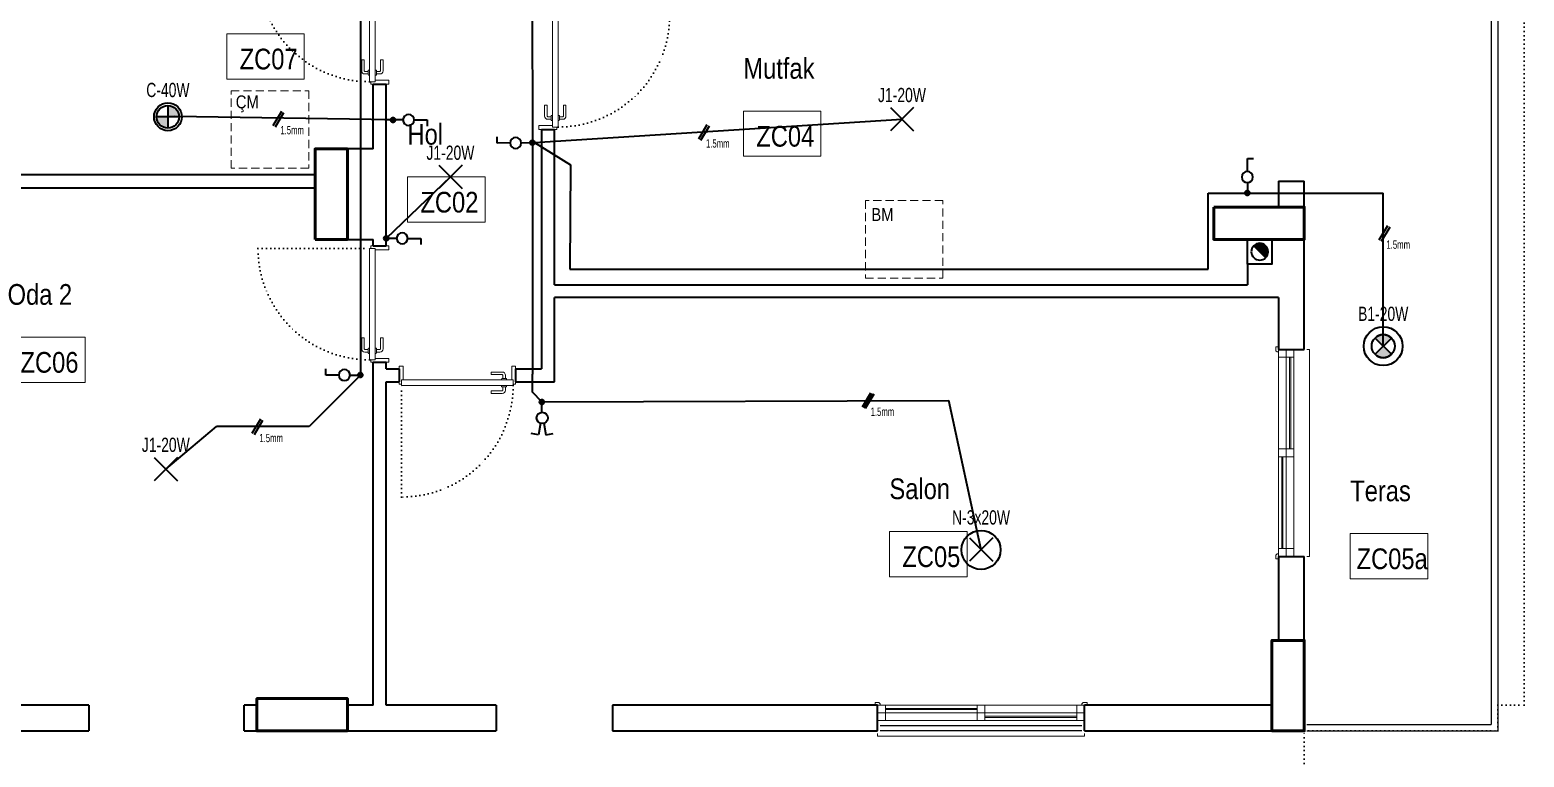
# Model space of a CAD drawing. Header units: millimetres. Extents: x 1811019 to 3717122, y -501178 to -243171.
# Drawn here: x 1858417 to 1859573, y -251785 to -251223 of the extents above; entities that cross this region are included whole.
import ezdxf
from ezdxf.enums import TextEntityAlignment as Align

# ---------------------------------------------------------------- set-up
doc = ezdxf.new("R2010")
doc.units = ezdxf.units.MM
for name, pattern in [('CONTINOUS', [0]), ('CONTINU', [0]), ('izdüşüm arka', [3.174999999999999, 0, -3.174999999999999]), ('izdüşüm ön', [9.524999999999999, 6.35, -3.175])]:
    doc.linetypes.add(name, pattern=pattern)
for name, color, linetype, lineweight in [('a_ba', 6, 'Continuous', 50), ('a_doğrama', 251, 'Continuous', 20), ('a_duvar', 255, 'Continuous', 35), ('a_görünüş', 32, 'Continuous', 25), ('a_görünüş_ince', 8, 'Continuous', 20), ('a_izdüşüm_arka', 255, 'izdüşüm arka', 30), ('a_izdüşüm_ön', 6, 'izdüşüm ön', 9), ('a_not_mahal', 253, 'Continuous', 5), ('Aydınlatma', 4, 'CONTINOUS', 35), ('Aydınlatma_', 3, 'Continuous', 40), ('Priz', 6, 'CONTINOUS', 40)]:
    doc.layers.add(name, color=color, linetype=linetype, lineweight=lineweight)
doc.styles.add('Grupcad', font='arial.ttf', dxfattribs={"width": 0.7})
doc.styles.add('OL', font='tsimplex.shx', dxfattribs={"width": 0.8, "height": 12})
doc.styles.get("Standard").update_dxf_attribs({"font": 'ARIALN.TTF'})

# ---------------------------------------------------------------- blocks, each defined once
blk = doc.blocks.new('K2')
at = {"layer": 'a_doğrama', "color": 251, "linetype": 'Continuous'}
for p, q in [((-13.00000000162981, 88.09999999962747), (-13.00000000186265, 1.900000000372529)), ((-13.00000000162981, 88.09999999962747), (-8.500000001862645, 88.09999999962747)), ((-12.00000000162981, 90), (-12.00000000162981, 88.09999999962747)), ((-12.00000000162981, 90), (-10.00000000186265, 90)), ((-8.500000001862645, 88.09999999962747), (-8.500000001862645, 1.900000000372529)), ((-13.00000000186265, 1.900000000372529), (-8.500000001862645, 1.900000000372529)), ((-12.00000000186265, 0), (-12.00000000186265, 1.900000000372529)), ((-12.00000000186265, 0), (-10.00000000186265, 0))]:
    blk.add_line(p, q, dxfattribs=at)
at = {"layer": 'a_doğrama', "color": 251}
for points in [[(-16.50000000186265, 82.09999999962747), (-14.00000000162981, 82.09999999962747)], [(-5.000000001862645, 82.09999999962747), (-7.500000001862645, 82.09999999962747)]]:
    blk.add_lwpolyline(points, dxfattribs=at)
for points in [[(-13.00000000162981, 83.09999999962747), (-13.50000000186265, 83.09999999962747, 0.4142135623730951), (-14.00000000186265, 82.59999999962747), (-14.00000000186265, 79.59999999962747, 0.414213562373095), (-13.50000000162981, 79.09999999968568), (-13.00000000162981, 79.09999999962747)], [(-8.500000001629815, 83.09999999962747), (-8.000000001629815, 83.09999999962747, -0.4142135623730951), (-7.500000001862645, 82.59999999962747), (-7.500000001862645, 79.59999999962747, -0.414213562373095), (-8.000000001629815, 79.09999999962747), (-8.500000001629815, 79.09999999962747)], [(-14.00000000162981, 80.09999999962747), (-16.50000000162981, 80.09999999962747, 0.414213562373095), (-17.00000000162981, 79.59999999962747), (-17.00000000186265, 71.09999999962747), (-19.00000000186265, 71.09999999962747), (-19.00000000186265, 79.59999999962747)], [(-7.500000001862645, 80.09999999956926), (-5.000000001862645, 80.09999999962747, -0.414213562373095), (-4.500000001862645, 79.59999999962747), (-4.500000001862645, 71.09999999962747), (-2.500000001862645, 71.09999999962747), (-2.500000001629815, 79.59999999962747)]]:
    blk.add_lwpolyline(points, format="xyb", dxfattribs=at)
at = {"layer": 'a_doğrama', "color": 251, "linetype": 'Continuous'}
for points in [[(-1.629814505577087e-09, 90.00000000005821), (1.999999998137355, 90), (1.999999998137355, 87), (-8.500000001862645, 87)], [(0, 0), (2, 0), (2, 3), (-8.500000001862645, 3)]]:
    blk.add_lwpolyline(points, dxfattribs=at)
at = {"layer": 'a_doğrama', "color": 251}
for centre, start, end in [((-16.50000000186265, 79.59999999962747), 90, 180), ((-5.000000001629815, 79.59999999962747), 0, 90)]:
    blk.add_arc(centre, 2.499999999999999, start, end, dxfattribs=at)
at = {"layer": 'a_izdüşüm_arka', "color": 251}
blk.add_lwpolyline([(-99.20006576180458, 1.900000000372529), (-13.00006576254964, 1.900000000372529)], dxfattribs=at)
blk.add_arc((-13.00006576254964, 1.900000000372529), 86.19999999925494, 89.99995624410063, 180, dxfattribs=at)
blk = doc.blocks.new('160p')
at = {"layer": 'a_doğrama', "color": 251}
for points in [[(-5.999925318639725, -6), (-5.999925318639725, 0), (-11.99992531863973, 0), (-11.99992531863973, -6)], [(7.46813602745533e-05, -6), (7.46813602745533e-05, 0), (-5.999925318639725, 0), (-5.999925318639725, -6)], [(-5.999925318639725, -83), (-5.999925318639725, -77), (-11.99992531863973, -77), (-11.99992531863973, -83)], [(7.46813602745533e-05, -83), (7.46813602745533e-05, -77), (-5.999925318639725, -77), (-5.999925318639725, -83)], [(-5.999925318639725, -160), (-5.999925318639725, -154), (-11.99992531863973, -154), (-11.99992531863973, -160)], [(7.46813602745533e-05, -160), (7.46813602745533e-05, -154), (-5.999925318639725, -154), (-5.999925318639725, -160)]]:
    blk.add_lwpolyline(points, close=True, dxfattribs=at)
for points in [[(2.000037341145799, -1.000074680894613), (2.00014936318621, 1.999925318174064), (0.0001493635354563594, 1.999999999068677), (0, -1.999999998137355), (1.000000001280569, -2.000037338584661), (2.000037341145799, -1.000074680894613)], [(-9.499925318639725, -6), (-9.499925318639725, -77)], [(-8.499925318639725, -6), (-8.499925318639725, -77)], [(-3.499925318639725, -83), (-3.499925318639725, -154)], [(-2.499925318639725, -83), (-2.499925318639725, -154)], [(2.000037341145799, -158.9999253191054), (2.00014936318621, -161.9999253181741), (0.0001493635354563594, -161.9999999990687), (0, -158.0000000018626), (1.000000001280569, -157.9999626614153), (2.000037341145799, -158.9999253191054)]]:
    blk.add_lwpolyline(points, dxfattribs=at)
at = {"layer": 'a_görünüş_ince', "color": 251}
for points in [[(-21.99992531829048, -160), (-23.99992531829048, -160), (-23.99992531805765, 0), (-21.99992531805765, 0)], [(-11.99992531863973, -77), (-11.99992531863973, -6)], [(-5.999925318639725, -77), (-5.999925318639725, -6)], [(-5.999925318639725, -77), (-5.999925318639725, -6)], [(7.46813602745533e-05, -77), (7.46813602745533e-05, -6)], [(-11.99992531863973, -154), (-11.99992531863973, -83)], [(-5.999925318639725, -154), (-5.999925318639725, -83)], [(-5.999925318639725, -154), (-5.999925318639725, -83)], [(7.46813602745533e-05, -154), (7.46813602745533e-05, -83)]]:
    blk.add_lwpolyline(points, dxfattribs=at)
blk = doc.blocks.new('baca_müstakil')
at = {"layer": 'a_duvar'}
h = blk.add_hatch(color=256, dxfattribs=at)
h.dxf.hatch_style = 1
h.paths.add_polyline_path([(4.903805922287575, -4.903805922287575, 0.198912367379658), (3, -9.5, 0.6681786379192994), (14.09619407771242, -14.09619407771242)])
blk.add_line((4.903805922287575, -4.903805922287575), (14.09619407771242, -14.09619407771242), dxfattribs=at)
blk.add_lwpolyline([(0, -19), (19, -19), (19, 0), (0, 0)], close=True, dxfattribs=at)
blk.add_circle((9.5, -9.5), 6.5, dxfattribs=at)
blk = doc.blocks.new('J1-20W')
at = {"layer": 'Aydınlatma', "color": 1, "linetype": 'CONTINU'}
for p, q in [((9, 9), (-9, -9)), ((-9, 9), (9, -9))]:
    blk.add_line(p, q, dxfattribs=at)
at = {"layer": 'Aydınlatma', "linetype": 'CONTINU', "style": 'Grupcad', "width": 0.7, "flags": 8}
blk.add_attdef('J1-20W', text='', height=11, dxfattribs=at).set_placement((0, 18.74764386721654), align=Align.MIDDLE_CENTER)
blk = doc.blocks.new('N-3x20W')
at = {"layer": 'Aydınlatma', "color": 6, "linetype": 'CONTINU'}
for p, q in [((9, 9), (-9, -9)), ((-9, 9), (9, -9))]:
    blk.add_line(p, q, dxfattribs=at)
at = {"layer": 'Aydınlatma', "linetype": 'CONTINU'}
blk.add_circle((0, -0.3079431056394242), 15.11081903452493, dxfattribs=at)
at = {"layer": 'Aydınlatma', "linetype": 'CONTINU', "style": 'Grupcad', "width": 0.7, "flags": 8}
blk.add_attdef('N-3X20W', text='', height=11, dxfattribs=at).set_placement((0, 24.80287592888635), align=Align.MIDDLE_CENTER)
blk = doc.blocks.new('B1-20W')
at = {"layer": 'Aydınlatma', "linetype": 'CONTINU'}
h = blk.add_hatch(color=1, dxfattribs=at)
edge = h.paths.add_edge_path()
edge.add_arc((-1.164153218269348e-10, 1.891748979687691e-10), 8.90954544273853, 44.99999999941044, 135.0000000005896)
edge.add_line((-6.300000000046566, 6.299999999959255), (6.300000000046566, -6.30000000007567))
edge.add_arc((-1.164153218269348e-10, -1.891748979687691e-10), 8.90954544273853, 224.9999999994104, 315.0000000005896, ccw=False)
edge.add_line((-6.299999999930151, -6.299999999959255), (6.299999999930151, 6.299999999959255))
at = {"layer": 'Aydınlatma', "color": 1, "linetype": 'CONTINU'}
for p, q in [((-6.300000000046566, 6.299999999959255), (6.300000000046566, -6.30000000007567)), ((6.299999999930151, 6.299999999959255), (-6.299999999930151, -6.299999999959255))]:
    blk.add_line(p, q, dxfattribs=at)
at = {"layer": 'Aydınlatma', "color": 4, "linetype": 'CONTINU'}
blk.add_circle((-2.91038304567337e-11, -2.91038304567337e-11), 15, dxfattribs=at)
at = {"layer": 'Aydınlatma', "color": 1, "linetype": 'CONTINU'}
blk.add_circle((0, -2.91038304567337e-11), 8.909545442950497, dxfattribs=at)
for centre, start, end in [((-1.164153218269348e-10, 1.891748979687691e-10), 44.99999999928148, 135.0000000007185), ((-1.164153218269348e-10, -1.891748979687691e-10), 224.9999999992815, 315.0000000007185)]:
    blk.add_arc(centre, 8.90954544273853, start, end, dxfattribs=at)
at = {"layer": 'Aydınlatma', "linetype": 'CONTINU', "style": 'Grupcad', "width": 0.7, "flags": 8}
blk.add_attdef('B1-20W', text='', height=11, dxfattribs=at).set_placement((-2.91038304567337e-11, 24.9999999999709), align=Align.MIDDLE_CENTER)
blk = doc.blocks.new('C-20W')
at = {"layer": 'Aydınlatma', "linetype": 'CONTINU'}
h = blk.add_hatch(color=1, dxfattribs=at)
h.paths.add_polyline_path([(8.702380952381645, -1.455191522836685e-11), (0, -1.455191522836685e-11), (0, 8.702380952352541, -0.4142135623730951)])
h.paths.add_polyline_path([(0, -8.702380952381645, -0.4142135623730951), (-8.702380952367093, -1.455191522836685e-11), (0, -1.455191522836685e-11)])
at = {"layer": 'Aydınlatma', "color": 1, "linetype": 'CONTINU'}
for p, q in [((8.702380952381645, 0), (-8.702380952367093, 0)), ((0, 8.702380952381645), (0, -8.702380952381645))]:
    blk.add_line(p, q, dxfattribs=at)
at = {"layer": 'Aydınlatma', "linetype": 'CONTINU'}
blk.add_circle((0, 0), 10.74999999999503, dxfattribs=at)
at = {"layer": 'Aydınlatma', "color": 1, "linetype": 'CONTINU'}
blk.add_circle((0, 0), 8.702380952376926, dxfattribs=at)
at = {"layer": 'Aydınlatma', "linetype": 'CONTINU', "style": 'Grupcad', "width": 0.7, "flags": 8}
blk.add_attdef('C-40W', text='', height=11, dxfattribs=at).set_placement((0, 20.74999999998545), align=Align.MIDDLE_CENTER)
blk = doc.blocks.new('NORMAL ANAHTAR')
at = {"layer": 'Aydınlatma', "color": 6, "linetype": 'CONTINU'}
for p, q in [((0, 18.75986064848257), (-4.863207719157799, 18.75986064848257)), ((0, 8.636846400011564), (0, 18.75986064848257))]:
    blk.add_line(p, q, dxfattribs=at)
blk.add_circle((0, 4.31842319999123), 4.318423200000162, dxfattribs=at)
blk = doc.blocks.new('KOMUTATOR ANAHTAR')
at = {"layer": 'Aydınlatma', "color": 6, "linetype": 'CONTINU'}
for p, q in [((-2.876584113124409, 17.46272058073373), (-8.55538248429366, 16.51159817440202)), ((-1.361482364300173, 8.416611178297899), (-2.876584113124409, 17.46272058073373)), ((1.361482364300173, 8.416611178297899), (2.876584113124409, 17.46272058073373)), ((2.876584113124409, 17.46272058073373), (8.55538248429366, 16.51159817440202))]:
    blk.add_line(p, q, dxfattribs=at)
blk.add_circle((0, 4.318423200005782), 4.318423200000162, dxfattribs=at)
blk = doc.blocks.new('BUAT (Enerji)')
at = {"layer": 'Priz', "linetype": 'CONTINU'}
h = blk.add_hatch(color=256, dxfattribs=at)
edge = h.paths.add_edge_path()
edge.add_arc((0, 0), 1.75, 0, 360)
blk.add_circle((0, 0), 1.75, dxfattribs=at)

msp = doc.modelspace()

# ---------------------------------------------------------------- linework, layer by layer
at = {"layer": 'a_ba', "color": 253}
for points in [[(1858637.710156701, -251384.7909963953), (1858662.710156701, -251384.7909963953), (1858662.710156701, -251314.7909963953), (1858637.710156701, -251314.7909963953)], [(1859332.710147536, -251359.7909963957), (1859332.710147536, -251384.7909963957), (1859402.710147536, -251384.7909963957), (1859402.710147536, -251359.7909963957)], [(1859377.710147536, -251764.7909967864), (1859402.710147536, -251764.7909967864), (1859402.710147536, -251694.7909967864), (1859377.710147536, -251694.7909967864)], [(1858662.7101567, -251764.7909955017), (1858662.7101567, -251739.7909955017), (1858592.7101567, -251739.7909955017), (1858592.7101567, -251764.7909955017)]]:
    msp.add_lwpolyline(points, close=True, dxfattribs=at)
at = {"layer": 'a_duvar'}
for p, q in [((1858682.710163295, -251314.7909967919), (1858682.710163295, -251264.7909968006)), ((1858692.710163294, -251389.7909963959), (1858692.710163294, -251264.7909968006)), ((1858812.710163294, -251299.7909968006), (1858812.710163294, -251484.7909963957)), ((1858822.710163295, -251419.7909967919), (1858822.710163295, -251299.7911357832)), ((1858682.710163295, -251314.7909967919), (1858662.710156701, -251314.7909967919)), ((1858637.710156701, -251334.7909967919), (1858402.710163294, -251334.7909967919)), ((1859382.71015413, -251339.7909963957), (1859382.71015413, -251359.7909963957)), ((1859402.710154049, -251469.790996591), (1859402.710154021, -251339.7909963957)), ((1858391.710156701, -251344.7909967919), (1858637.710156701, -251344.7909967919)), ((1858682.710163295, -251389.7909963959), (1858682.710163295, -251384.7909963953)), ((1858822.710163295, -251419.7909967919), (1859358.710147536, -251419.7909967919)), ((1859382.71015413, -251429.7909967919), (1858822.710163295, -251429.7909967919)), ((1858822.710163294, -251494.7909963957), (1858822.710163295, -251429.7909967919)), ((1859382.71015413, -251429.7909967919), (1859382.71015413, -251469.790996591)), ((1859382.71015413, -251469.790996591), (1859402.710154049, -251469.790996591)), ((1858682.710163294, -251744.7909967919), (1858682.710163294, -251479.7909964046)), ((1858692.710163294, -251484.7909963957), (1858692.710163294, -251479.7909964046)), ((1858692.710163294, -251484.7909963957), (1858702.710163294, -251484.7909963957)), ((1858792.710163303, -251484.7909963957), (1858812.710163294, -251484.7909963957)), ((1858692.710163294, -251494.7909963957), (1858702.710163294, -251494.7909963957)), ((1858692.710163294, -251744.7909967919), (1858692.710163294, -251494.7909963957)), ((1858792.710302286, -251494.7909963957), (1858822.710163294, -251494.7909963957)), ((1859382.71015413, -251629.790996591), (1859382.71015413, -251694.7909967864)), ((1859382.71015413, -251629.790996591), (1859402.710154095, -251629.790996591)), ((1859402.710154125, -251744.7910010135), (1859402.710154095, -251629.790996591)), ((1858462.7101567, -251744.7909967919), (1858372.710156701, -251744.7909967919)), ((1858462.7101567, -251744.7909967919), (1858462.7101567, -251764.7909924382)), ((1858592.7101567, -251744.7909967919), (1858582.7101567, -251744.7909967919)), ((1858582.7101567, -251764.7909924382), (1858582.7101567, -251744.7909967919)), ((1858682.710163294, -251744.7909967919), (1858662.7101567, -251744.7909967919)), ((1858777.710156701, -251744.7909967919), (1858692.710163294, -251744.7909967919)), ((1859072.710152118, -251744.7909967919), (1858867.710156701, -251744.7909967919)), ((1859377.710147536, -251744.7909967919), (1859232.710152118, -251744.7909967919)), ((1859402.710154125, -251764.7909967919), (1859402.710154125, -251744.7909967919)), ((1859402.710154125, -251744.7910010135), (1859402.710154125, -251744.7910010135)), ((1858262.710156701, -251764.7909924382), (1858462.7101567, -251764.7909924382)), ((1858582.7101567, -251764.7909924382), (1858777.710156701, -251764.7909924382)), ((1858867.710156701, -251764.7909924382), (1859072.710152118, -251764.7909924382)), ((1859232.710152118, -251764.7909924382), (1859402.710154125, -251764.7909924382))]:
    msp.add_line(p, q, dxfattribs=at)
for points in [[(1858682.710163295, -251264.7909968006), (1858692.710163294, -251264.7909968006)], [(1858812.708912452, -251299.7909967832), (1858822.708912451, -251299.7911357658)], [(1859382.71015413, -251339.7909963957), (1859402.710154021, -251339.7909963957)], [(1858662.710156701, -251384.7909963953), (1858682.710163295, -251384.7909963953)], [(1858682.710163295, -251389.7909963959), (1858692.710163294, -251389.7909963959)], [(1859358.710147536, -251403.7909963957), (1859358.710147536, -251419.7909967919)], [(1858682.710163294, -251479.7909964046), (1858692.710163294, -251479.7909964046)], [(1858702.710163294, -251484.7909963957), (1858702.710163294, -251494.7909963957)], [(1858792.710163286, -251484.7897455534), (1858792.710302268, -251494.7897455525)], [(1858777.710156701, -251744.7909967919), (1858777.710156701, -251764.7909924382)], [(1858867.710156701, -251744.7909967919), (1858867.710156701, -251764.7909924382)], [(1859072.710152118, -251764.7909967919), (1859072.710152118, -251744.7909967919)], [(1859232.710152118, -251764.7909967919), (1859232.710152118, -251744.7909967919)]]:
    msp.add_lwpolyline(points, dxfattribs=at)
at = {"layer": 'a_görünüş', "color": 251}
for points in [[(1859547.250674933, -251149.7909963955), (1859547.250674934, -251759.7909963957)], [(1859552.250674933, -251144.7909963955), (1859552.250674934, -251764.7909963957)], [(1859230.710152118, -251760.7909967907), (1859074.716326117, -251760.7910032196)], [(1859230.710152118, -251764.7909967919), (1859074.716326117, -251764.791003302)], [(1859404.710147531, -251759.7909963957), (1859547.250674934, -251759.7909963957)], [(1859404.710147531, -251764.7909963957), (1859552.250674934, -251764.7909963957)]]:
    msp.add_lwpolyline(points, dxfattribs=at)
at = {"layer": 'a_izdüşüm_arka'}
msp.add_lwpolyline([(1857322.710147536, -251144.7909963956), (1857173.169644984, -251144.7909963973), (1857173.169644985, -251164.7909963956), (1857152.726917955, -251164.7909963956), (1857152.726917955, -251744.7909963957), (1857173.169644984, -251744.7909963955), (1857173.169644985, -251764.7909963957), (1857322.71015413, -251764.7909967864), (1857322.71015413, -251884.7909963823), (1859402.710147537, -251884.7909963823), (1859402.710147537, -251764.7909967864), (1859552.250668417, -251764.7909963957), (1859552.250668416, -251744.7909963957), (1859572.693395446, -251744.7909963957), (1859572.693395447, -251164.7909963956), (1859552.250668416, -251164.7909963956), (1859552.250668416, -251144.7909963956), (1859402.710147536, -251144.7909963942)], dxfattribs=at)
at = {"layer": 'a_izdüşüm_ön', "color": 251}
for points in [[(1858632.710195956, -251329.7910619121), (1858572.710195956, -251329.7910619121), (1858572.710195956, -251269.7910619121), (1858632.710195956, -251269.7910619121)], [(1859063.242478127, -251354.7909967919), (1859063.242478127, -251414.7909967919), (1859123.242478127, -251414.7909967919), (1859123.242478127, -251354.7909967919)]]:
    msp.add_lwpolyline(points, close=True, dxfattribs=at)
at = {"layer": 'a_not_mahal'}
for points in [[(1858629.328291349, -251225.8343909144), (1858569.328291349, -251225.8343909144), (1858569.328291349, -251260.8343909144), (1858629.328291349, -251260.8343909144)], [(1859028.88262088, -251285.5403098685), (1858968.88262088, -251285.5403098685), (1858968.88262088, -251320.5403098685), (1859028.88262088, -251320.5403098685)], [(1858769.132603361, -251336.5058125721), (1858709.132603361, -251336.5058125721), (1858709.132603361, -251371.5058125721), (1858769.132603361, -251371.5058125721)], [(1858459.858606664, -251460.3079461598), (1858399.858606664, -251460.3079461598), (1858399.858606664, -251495.3079461598), (1858459.858606664, -251495.3079461598)], [(1859141.849826979, -251610.5403098685), (1859081.849826979, -251610.5403098685), (1859081.849826979, -251645.5403098685), (1859141.849826979, -251645.5403098685)], [(1859498.227418104, -251612.1746061695), (1859438.227418104, -251612.1746061695), (1859438.227418104, -251647.1746061695), (1859498.227418104, -251647.1746061695)]]:
    msp.add_lwpolyline(points, close=True, dxfattribs=at)
at = {"layer": 'Aydınlatma'}
for p, q in [((1858805.37271822, -251082.1603162973), (1858805.735574251, -251309.9657056106)), ((1858672.709464991, -251209.7913898799), (1858672.709464991, -251489.6338353774)), ((1858697.936263511, -251292.451755055), (1858529.069589119, -251289.7092034683)), ((1858807.485092554, -251309.924648239), (1859091.565068849, -251291.8851100968)), ((1858805.776631622, -251311.7152239135), (1858805.776631622, -251488.8766154607)), ((1858807.485092554, -251309.924648239), (1858835.2875041, -251327.0732966986)), ((1858835.2875041, -251327.0732966986), (1858834.59691674, -251407.8077818212)), ((1858742.335040735, -251336.5058125721), (1858692.710163294, -251383.9552757789)), ((1859328.306452975, -251349.1545073086), (1859358.64270638, -251348.8980485987)), ((1859328.306452975, -251407.8077818212), (1859328.306452975, -251349.1545073086)), ((1859360.39270638, -251348.8980485987), (1859463.709455827, -251348.8980485987)), ((1859463.709455827, -251467.2912500223), (1859463.709455827, -251348.8980485987)), ((1858834.59691674, -251407.8077818212), (1859328.306452975, -251407.8077818212)), ((1858672.709464991, -251489.6338353774), (1858633.166706048, -251529.351274363)), ((1858805.794661143, -251502.9546369053), (1858805.776631622, -251488.8766154607)), ((1858813.08396145, -251510.4127652061), (1858805.794661143, -251502.9546369053)), ((1858813.08396145, -251510.4127652061), (1859127.829214824, -251509.3686764686)), ((1859152.709460408, -251624.7912499618), (1859127.829214824, -251509.3686764686)), ((1858522.209464991, -251562.291249575), (1858561.430635838, -251529.351274363)), ((1858633.166706048, -251529.351274363), (1858561.430635838, -251529.351274363))]:
    msp.add_line(p, q, dxfattribs=at)
at = {"layer": 'Aydınlatma', "color": 3}
for p, q in [((1858611.574100648, -251285.8421328461), (1858604.979551549, -251296.8952909138)), ((1858613.291641392, -251286.8668541699), (1858606.697092294, -251297.9200122376)), ((1858940.735926105, -251296.1458079409), (1858934.141377006, -251307.1989660086)), ((1858942.453466849, -251297.1705292647), (1858935.858917751, -251308.2236873324)), ((1859467.006730376, -251374.3441878897), (1859460.412181278, -251385.3973459574)), ((1859468.724271121, -251375.3689092135), (1859462.129722022, -251386.4220672812)), ((1859067.231238573, -251503.5063999605), (1859060.636689475, -251514.5595580282)), ((1859068.601037116, -251504.0495100004), (1859062.006488017, -251515.1026680681)), ((1859069.803323949, -251504.5311212842), (1859063.208774851, -251515.584279352)), ((1858595.361470496, -251523.8246953292), (1858588.766921398, -251534.8778533969)), ((1858597.079011241, -251524.849416653), (1858590.484462142, -251535.9025747207))]:
    msp.add_line(p, q, dxfattribs=at)
at = {"layer": 'Aydınlatma', "color": 6}
for p, q in [((1858705.623863888, -251292.451755055), (1858691.728756473, -251292.3509393769)), ((1858797.150338694, -251310.2042150209), (1858805.735574251, -251309.9657056106)), ((1859358.64270638, -251340.8980485987), (1859358.64270638, -251348.8980485987)), ((1858700.710163294, -251383.9552757789), (1858692.710163294, -251383.9552757789)), ((1858664.709464991, -251489.6338353774), (1858672.709464991, -251489.6338353774)), ((1858813.08396145, -251518.4185703938), (1858813.08396145, -251510.4185703938))]:
    msp.add_line(p, q, dxfattribs=at)

# ---------------------------------------------------------------- block references
at = {"layer": 'a_duvar', "xscale": -1}
for name, p, rotation in [('baca_müstakil', (1859358.710147536, -251384.7909963957), 90), ('160p', (1859232.710152119, -251744.7910714736), 270)]:
    msp.add_blockref(name, p, dxfattribs=dict(at, rotation=rotation))
msp.add_blockref('160p', (1859382.710228812, -251469.790984121), dxfattribs=at)
at = {"layer": 'a_izdüşüm_arka', "ltscale": 5, "xscale": -1}
for p, rotation in [((1858692.710163295, -251174.7908578092), 180.0007963121094), ((1858692.710163295, -251389.7908574132), 180.0007963121093), ((1858702.710163294, -251484.7909963957), 270.0007963121093)]:
    msp.add_blockref('K2', p, dxfattribs=dict(at, rotation=rotation))
at = {"layer": 'a_izdüşüm_arka', "ltscale": 5, "rotation": 179.9992036878907}
msp.add_blockref('K2', (1858812.710163295, -251209.7909967919), dxfattribs=at)
at = {"layer": 'Aydınlatma', "linetype": 'CONTINU'}
ref = msp.add_blockref('C-20W', (1858523.843488903, -251289.9974360866), dxfattribs=at)
ref.add_attrib('C-20W', 'C-40W', dxfattribs={"layer": 'Aydınlatma_', "color": 4, "linetype": 'Continuous', "height": 11, "style": 'Grupcad', "width": 0.7}).set_placement((1858523.843488903, -251269.2474360866), align=Align.MIDDLE_CENTER)
ref = msp.add_blockref('J1-20W', (1859091.565068849, -251291.8851100968), dxfattribs=at)
ref.add_attrib('J1-20W', 'J1-20W', dxfattribs={"layer": 'Aydınlatma_', "color": 4, "linetype": 'CONTINU', "height": 11, "style": 'Grupcad', "width": 0.7}).set_placement((1859091.565068849, -251273.1374662296), align=Align.MIDDLE_CENTER)
at = {"layer": 'Aydınlatma', "linetype": 'CONTINU', "xscale": -1}
for p, rotation in [((1858705.623863888, -251292.451755055), 270), ((1858797.150338694, -251310.2042150209), 90.24698464592632), ((1858700.710163294, -251383.9552757789), 270), ((1858664.709464991, -251489.6338353774), 90)]:
    msp.add_blockref('NORMAL ANAHTAR', p, dxfattribs=dict(at, rotation=rotation))
at = {"layer": 'Aydınlatma', "linetype": 'CONTINU'}
ref = msp.add_blockref('J1-20W', (1858742.335040735, -251336.5058125721), dxfattribs=at)
ref.add_attrib('J1-20W', 'J1-20W', dxfattribs={"layer": 'Aydınlatma_', "color": 4, "linetype": 'CONTINU', "height": 11, "style": 'Grupcad', "width": 0.7}).set_placement((1858742.335040735, -251317.7581687049), align=Align.MIDDLE_CENTER)
at = {"layer": 'Aydınlatma', "linetype": 'CONTINU', "xscale": -1}
msp.add_blockref('NORMAL ANAHTAR', (1859358.64270638, -251340.8980485987), dxfattribs=at)
at = {"layer": 'Aydınlatma', "linetype": 'CONTINU'}
ref = msp.add_blockref('B1-20W', (1859463.709455827, -251467.2912500221), dxfattribs=at)
ref.add_attrib('B1-20W', 'B1-20W', dxfattribs={"layer": 'Aydınlatma_', "color": 4, "linetype": 'Continuous', "height": 11, "style": 'Grupcad', "width": 0.7}).set_placement((1859463.709455827, -251442.2912500221), align=Align.MIDDLE_CENTER)
at = {"layer": 'Aydınlatma', "linetype": 'CONTINU', "rotation": 180}
msp.add_blockref('KOMUTATOR ANAHTAR', (1858813.330164422, -251518.4115463903), dxfattribs=at)
at = {"layer": 'Aydınlatma', "linetype": 'CONTINU'}
ref = msp.add_blockref('J1-20W', (1858522.209464991, -251562.291249575), dxfattribs=at)
ref.add_attrib('J1-20W', 'J1-20W', dxfattribs={"layer": 'Aydınlatma_', "color": 4, "linetype": 'CONTINU', "height": 11, "style": 'Grupcad', "width": 0.7}).set_placement((1858522.209464991, -251543.5436057078), align=Align.MIDDLE_CENTER)
ref = msp.add_blockref('N-3x20W', (1859152.709460408, -251624.4833068561), dxfattribs=at)
ref.add_attrib('N-3X20W', 'N-3x20W', dxfattribs={"layer": 'Aydınlatma_', "color": 4, "linetype": 'Continuous', "height": 11, "style": 'Grupcad', "width": 0.7}).set_placement((1859152.709460408, -251599.6804309273), align=Align.MIDDLE_CENTER)
at = {"layer": 'Priz', "color": 4, "linetype": 'CONTINU'}
for p in [(1858697.936263511, -251292.451755055), (1858692.710163294, -251383.9552757789), (1858672.709464991, -251489.6338353774)]:
    msp.add_blockref('BUAT (Enerji)', p, dxfattribs=at)
for p, rotation in [((1858805.735574251, -251309.9657056106), 181.3443599842336), ((1859358.64270638, -251348.8980485987), 180), ((1858813.08396145, -251510.4185703938), 180)]:
    msp.add_blockref('BUAT (Enerji)', p, dxfattribs=dict(at, rotation=rotation))

# ---------------------------------------------------------------- texts
at = {"layer": 'a_not_mahal'}
for s, p in [('ZC07', (1858601.752395427, -251253.3343910783)), ('ZC04', (1859001.306724958, -251313.0403100324)), ('ZC02', (1858741.556707439, -251364.0058127361)), ('ZC06', (1858432.282710742, -251487.8079463237)), ('ZC05', (1859114.273931057, -251638.0403100324)), ('ZC05a', (1859470.651522182, -251639.6746063335))]:
    msp.add_text(s, height=16, rotation=359.9999974912192, dxfattribs=at).set_placement(p, align=Align.CENTER)
for s, height, p in [('Mutfak', 16, (1858968.88262088, -251260.5403098688)), ('ÇM', 10, (1858576.312828305, -251283.4682622106)), ('Hol', 16, (1858709.132603361, -251311.5058125724)), ('BM', 10, (1859067.858933304, -251370.5520257282)), ('Oda 2', 16, (1858399.858606664, -251435.30794616)), ('Salon', 16, (1859081.849826979, -251585.5403098688)), ('Teras', 16, (1859438.227418104, -251587.1746061698))]:
    msp.add_text(s, height=height, dxfattribs=at).set_placement(p)
at = {"layer": 'Priz', "color": 3, "linetype": 'CONTINU', "ltscale": 0.7, "style": 'OL', "width": 0.7}
for p in [(1858610.758688048, -251303.5139491488), (1858939.920513505, -251313.8176242436), (1859466.191317776, -251392.0160041924), (1859067.270370605, -251521.1782162632), (1858594.546057897, -251541.4965116319)]:
    msp.add_text('1.5mm', height=6.4, rotation=359.9999999999795, dxfattribs=at).set_placement(p)

doc.saveas('drawing.dxf')
